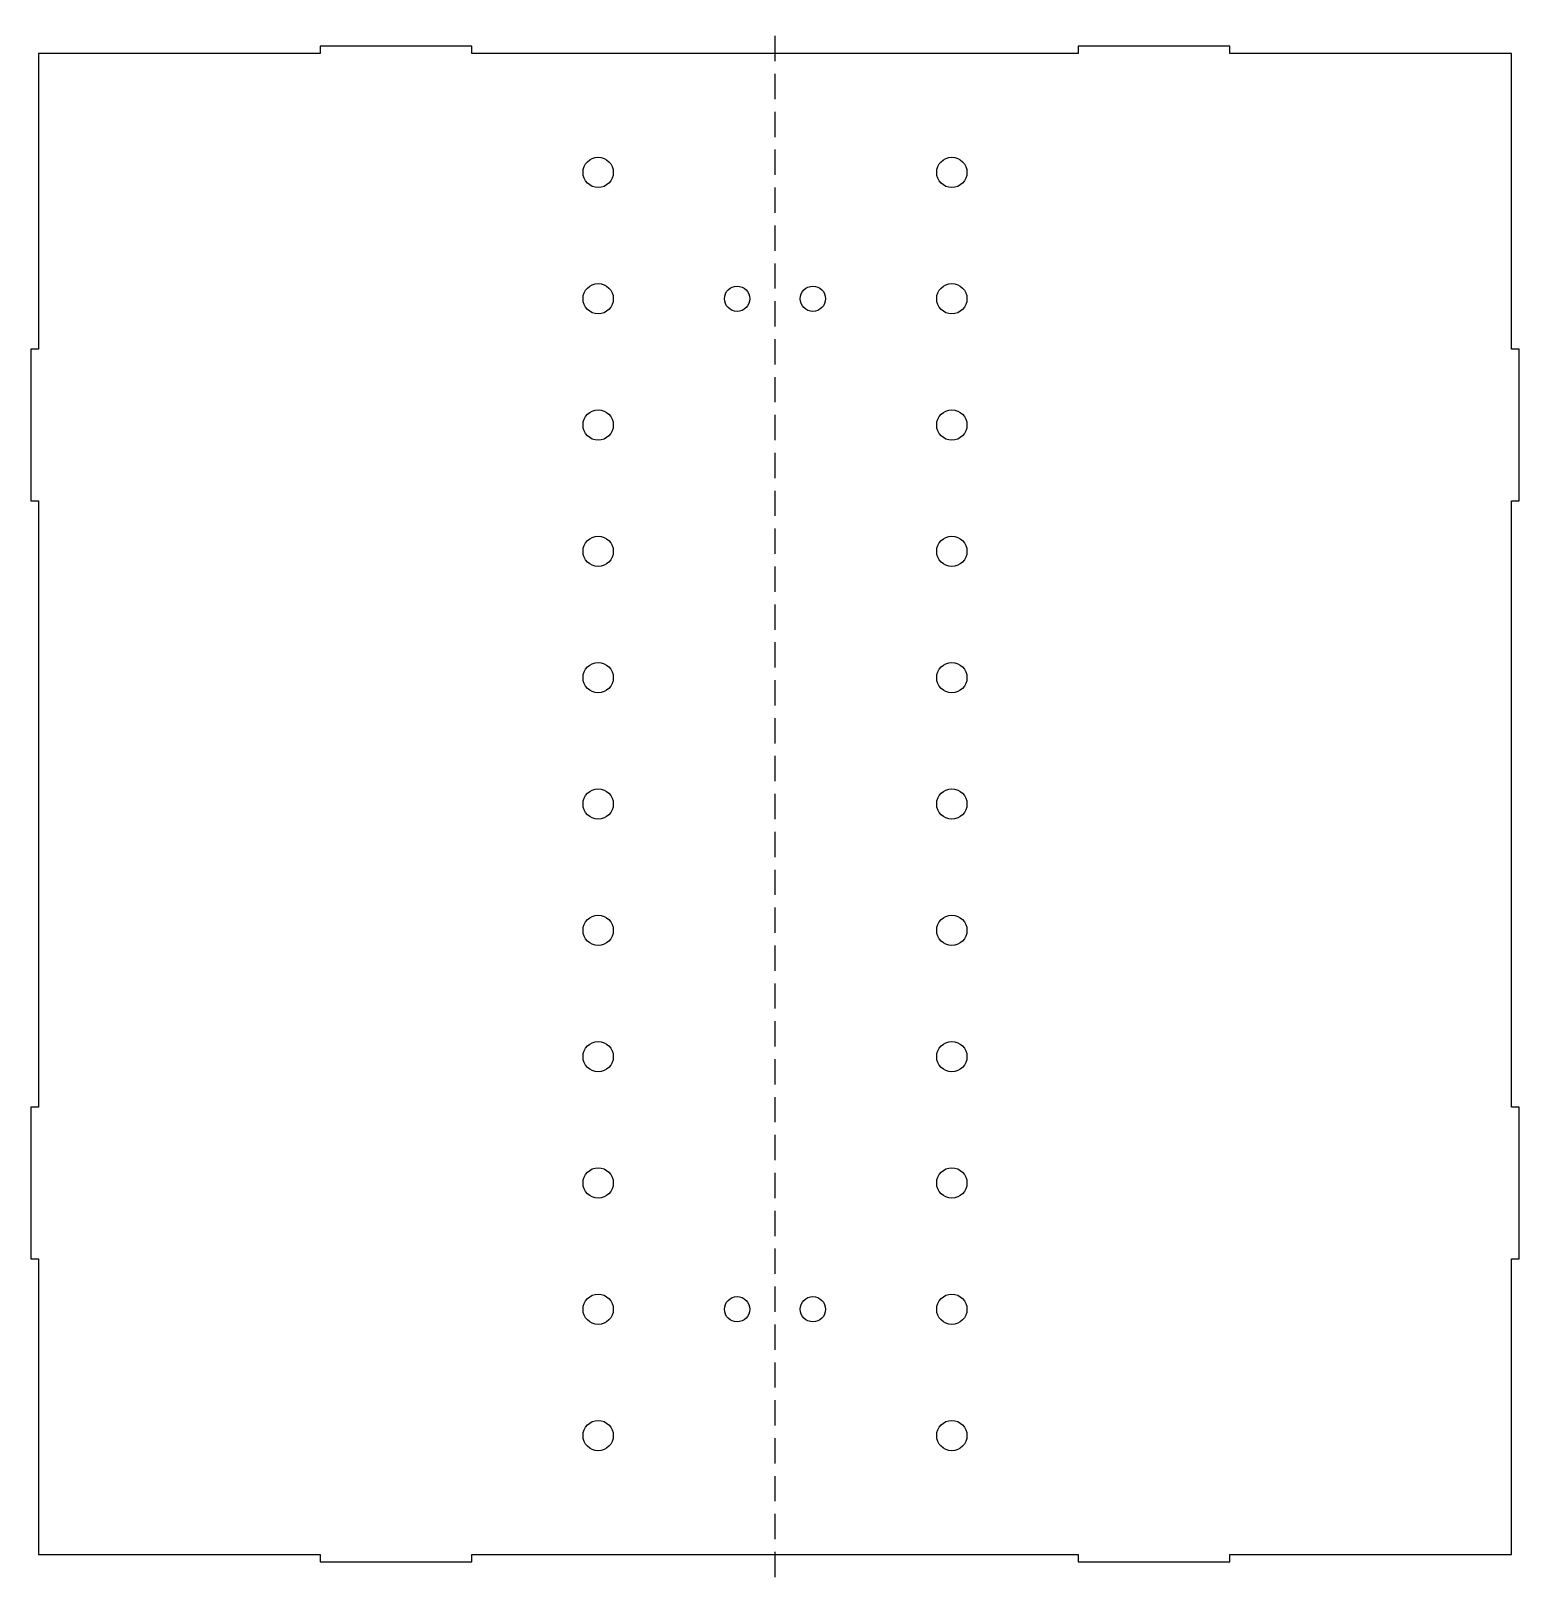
# Model space of a CAD drawing. Extents: x -295 to 295, y -9 to 603.
import ezdxf

# ---------------------------------------------------------------- set-up
doc = ezdxf.new("R2010")
doc.units = 0
doc.linetypes.add('DASHED', pattern=[15, 10, -5])
doc.layers.add('BEND_DO_NOT_CUT', color=1, linetype='DASHED')
doc.layers.add('CUT', color=7, linetype='CONTINUOUS')

msp = doc.modelspace()

# ---------------------------------------------------------------- linework, layer by layer
at = {"layer": 'BEND_DO_NOT_CUT', "linetype": 'DASHED'}
msp.add_line((0, -9), (0, 603), dxfattribs=at)
at = {"layer": 'CUT'}
msp.add_lwpolyline([(-291.548, 0), (-180, 0), (-180, -3), (-120, -3), (-120, 0), (120, 0), (120, -3), (180, -3), (180, 0), (291.548, 0), (291.548, 117), (294.548, 117), (294.548, 177), (291.548, 177), (291.548, 417), (294.548, 417), (294.548, 477), (291.548, 477), (291.548, 594), (180, 594), (180, 597), (120, 597), (120, 594), (-120, 594), (-120, 597), (-180, 597), (-180, 594), (-291.548, 594), (-291.548, 477), (-294.548, 477), (-294.548, 417), (-291.548, 417), (-291.548, 177), (-294.548, 177), (-294.548, 117), (-291.548, 117)], close=True, dxfattribs=at)
for centre, radius in [((-70, 547), 6), ((70, 547), 6), ((-70, 497), 6), ((-15, 497), 5), ((15, 497), 5), ((70, 497), 6), ((-70, 447), 6), ((70, 447), 6), ((-70, 397), 6), ((70, 397), 6), ((-70, 347), 6), ((70, 347), 6), ((-70, 297), 6), ((70, 297), 6), ((-70, 247), 6), ((70, 247), 6), ((-70, 197), 6), ((70, 197), 6), ((-70, 147), 6), ((70, 147), 6), ((-70, 97), 6), ((-15, 97), 5), ((15, 97), 5), ((70, 97), 6), ((-70, 47), 6), ((70, 47), 6)]:
    msp.add_circle(centre, radius, dxfattribs=at)

doc.saveas('drawing.dxf')
